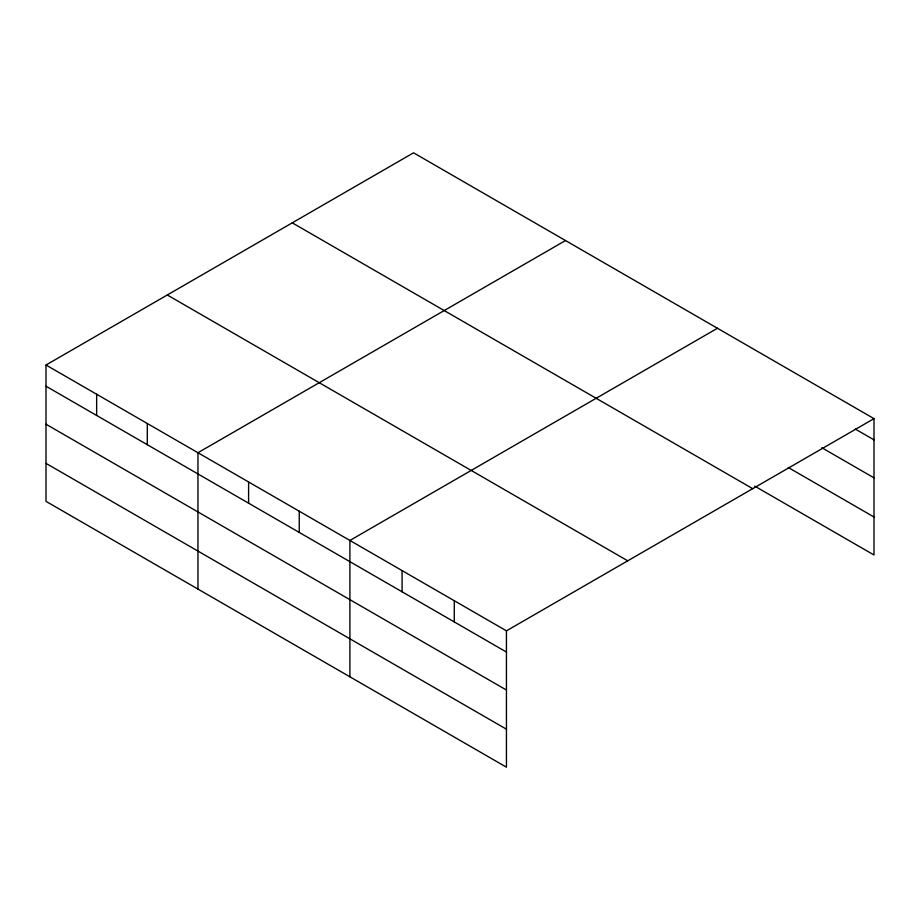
<?xml version="1.0" encoding="UTF-8"?>
<svg xmlns="http://www.w3.org/2000/svg" width="920" height="920" viewBox="0 0 920 920"><rect width="100%" height="100%" fill="white"/><g stroke="black" fill="none" stroke-linecap="round" stroke-linejoin="round"><path stroke-width="1.38" d="M506.448 690.046L506.448 630.844L46 365.01L46 501.354L506.448 767.188L506.448 690.046L46 424.212M46 365.01L413.551 152.812L874 418.646L874 554.99L754.722 486.128M565.501 240.534L197.949 452.732L197.949 589.076M717.45 328.256L349.899 540.466L349.899 676.809M506.448 630.844L874 418.646M855.358 429.088L874 439.852M821.813 447.718L874 477.848M788.268 467.498L874 516.994M292.261 222.835L752.709 488.669M167.29 294.986L627.739 560.82M46 386.216L506.448 652.05M46 463.358L506.448 729.192M454.273 600.726L454.273 621.92M402.086 570.596L402.086 591.79M299.253 511.221L299.253 532.427M248.595 481.976L248.595 503.182M147.303 423.499L147.303 444.693M96.646 394.254L96.646 415.449"/></g></svg>
